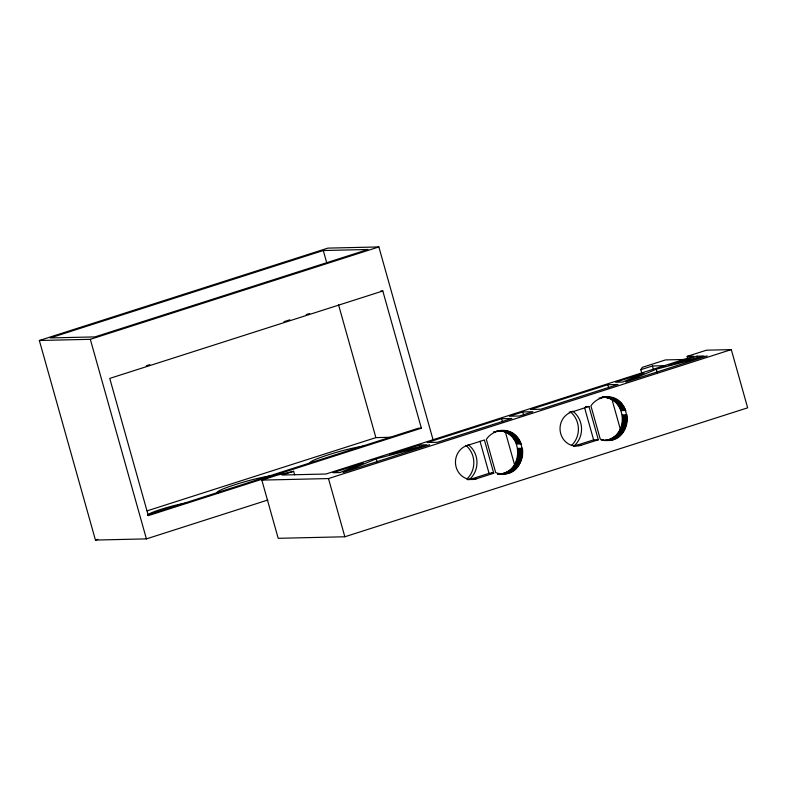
<?xml version="1.0" encoding="UTF-8"?>
<svg xmlns="http://www.w3.org/2000/svg" width="787" height="787" viewBox="0 0 787 787"><rect width="100%" height="100%" fill="white"/><g stroke="black" fill="none" stroke-linecap="round" stroke-linejoin="round"><path stroke-width="1.18" d="M504.319 473.892L497.492 474.069C523.876 475.191 524.476 430.823 498.348 430.696C532.238 425.373 528.785 483.72 495.692 472.623L486.336 439.362C490.183 433.607 497.168 430.007 504.113 430.646M609.945 440.297L605.233 440.405C629.984 437.523 626.816 395.979 601.858 397.219C636.329 390.667 634.174 450.184 600.265 439.146L590.919 405.876C594.569 400.426 601.022 396.884 607.623 397.11M641.808 373.225L640.815 369.693L642.29 367.352L665.527 359.915L684.838 359.472M656.299 369.192L625.773 381.99L707.218 355.921L656.299 369.192L657.283 372.684M376.245 458.851L343.142 472.475L429.741 444.753L376.245 458.851L377.229 462.343M267.905 499.991L146.412 538.888L95.443 540.059L39.35 340.486L327.894 248.112L378.862 246.941L433.303 440.602M323.29 250.522L50.23 337.938L94.932 336.905L367.982 249.489L323.29 250.522L326.92 263.468M39.35 340.486L90.318 339.315L378.862 246.941M146.293 365.778L149.786 364.666M283.979 321.696L289.813 319.837M306.153 314.603L309.655 313.482M382.807 290.993L109.747 378.409L148.32 515.623L421.37 428.197L382.807 290.993L380.711 291.042M147.169 510.842L375.881 437.621L390.372 437.287M147.513 514.944L418.231 428.276L421.37 428.197M687.769 358.567L687.159 356.383L706.529 350.185L731.29 349.605L747.65 407.823L344.844 536.773L278.195 538.318L261.835 480.1L277.329 475.141L293.649 471.315L294.633 474.807M293.649 471.315L282.031 475.033L325.946 474.02L693.888 356.226L687.159 356.383M95.443 540.059L97.785 539.311M640.815 369.693L652.433 365.975L665.625 365.67M501.624 418.714L427.292 442.51L437.483 442.274L511.816 418.477L501.624 418.714L502.608 422.206M522.735 411.955L509.356 416.234L519.568 415.998L532.927 411.719L522.735 411.955L523.719 415.447M607.839 384.705L530.477 409.476L540.679 409.24L618.031 384.469L607.839 384.705L608.823 388.198M697.026 356.157L668.832 365.178L704.08 355.99L697.026 356.157L697.676 358.478M261.835 480.1L328.484 478.565L731.29 349.605M569.188 412.132L571.539 412.083L588.971 406.505L598.327 439.766L580.885 445.344L576.182 445.452A17.353 16.183 88.7 0 1 573.703 446.022M467.439 479.647A17.353 16.183 88.7 0 0 471.61 478.929L489.052 473.351L493.754 473.243L484.398 439.982L466.966 445.56A17.353 16.183 88.7 0 0 456.145 467.153A17.353 16.183 88.7 0 0 476.312 478.821L493.754 473.243M576.182 445.452L593.624 439.874L598.327 439.766M602.104 397.346L608.685 397.16M605.036 397.386L609.738 397.278M606.079 397.563L610.781 397.455M607.121 397.799L611.824 397.691M599.005 398.055L601.357 398.006M608.144 398.094L612.847 397.986M609.148 398.438L613.85 398.33M610.141 398.842L614.844 398.734M611.106 399.304L615.818 399.196M612.06 399.816L616.762 399.707M612.975 400.386L617.677 400.278M613.87 401.006L618.572 400.898M614.726 401.665L619.428 401.557M615.552 402.383L620.254 402.275M616.339 403.141L621.051 403.033M617.097 403.938L621.799 403.829M617.805 404.784L622.517 404.675M618.484 405.669L623.186 405.561M585.449 406.584L588.971 406.505M619.103 406.584L623.816 406.476M619.684 407.538L624.396 407.43M620.225 408.512L624.927 408.404M620.707 409.525L625.409 409.417M621.14 410.568L625.852 410.46M622.369 414.906L627.072 414.798M622.537 416.028L627.239 415.92M622.655 417.159L627.357 417.051M622.714 418.291L627.416 418.182M622.714 419.432L627.426 419.323M622.665 420.563L627.377 420.455M622.566 421.694L627.269 421.586M622.399 422.816L627.111 422.708M622.183 423.927L626.895 423.819M621.917 425.029L626.619 424.921M621.592 426.111L626.304 425.993M621.218 427.164L625.931 427.056M496.489 431.001L498.84 430.951M500.463 430.873L505.165 430.764M501.506 431.04L506.208 430.932M620.795 428.207L625.498 428.098M502.539 431.276L507.251 431.168M493.419 431.896L495.78 431.837M503.572 431.571L508.274 431.463M504.575 431.915L509.278 431.807M620.323 429.22L625.026 429.112M505.569 432.329L510.271 432.211M506.533 432.781L511.245 432.673M619.792 430.204L624.504 430.096M507.487 433.303L512.189 433.184M508.402 433.863L513.104 433.755M619.221 431.158L623.924 431.05M509.297 434.483L514 434.375M618.602 432.073L623.314 431.965M510.153 435.142L514.855 435.034M617.943 432.958L622.645 432.85M510.979 435.86L515.682 435.752M617.234 433.804L621.946 433.696M511.766 436.618L516.479 436.51M616.496 434.611L621.199 434.503M512.524 437.424L517.226 437.306M615.709 435.368L620.412 435.26M513.232 438.261L517.944 438.152M614.893 436.087L619.595 435.978M513.901 439.146L518.613 439.038M614.037 436.755L618.739 436.647M613.152 437.375L617.854 437.267M514.531 440.061L519.233 439.953M612.237 437.946L616.939 437.838M611.292 438.467L616.005 438.359M515.111 441.015L519.823 440.907M610.328 438.93L615.031 438.821M609.345 439.343L614.047 439.235M608.341 439.687L613.043 439.579M515.652 441.999L520.355 441.891M601.258 440.189L603.609 440.13M607.318 439.992L612.02 439.884M606.285 440.228L610.987 440.12M604.308 440.563L608.892 440.415M516.134 443.002L520.837 442.894M516.567 444.045L521.269 443.937M517.787 448.393L522.499 448.285M517.964 449.515L522.666 449.407M518.082 450.636L522.784 450.528M518.141 451.777L522.843 451.669M518.141 452.909L522.853 452.8M518.092 454.04L522.794 453.932M517.994 455.171L522.696 455.063M517.826 456.293L522.529 456.185M517.61 457.404L522.322 457.296M517.344 458.506L522.047 458.398M517.02 459.588L521.732 459.48M516.646 460.651L521.348 460.543M516.223 461.684L520.925 461.575M515.751 462.697L520.453 462.589M515.219 463.681L519.922 463.573M514.649 464.635L519.351 464.527M514.029 465.56L518.731 465.451M513.37 466.445L518.072 466.327M512.662 467.281L517.374 467.173M511.924 468.088L516.626 467.98M511.137 468.855L515.839 468.747M510.32 469.564L515.023 469.455M509.464 470.233L514.167 470.124M508.579 470.862L513.281 470.754M507.664 471.423L512.367 471.315M506.72 471.944L511.422 471.836M493.341 472.672L491.265 472.849M505.756 472.407L510.458 472.298M504.772 472.82L509.474 472.712M503.769 473.174L508.471 473.066M502.745 473.469L507.448 473.361M501.713 473.705L506.415 473.597M497.738 473.843L500.089 473.784M500.66 473.882L505.372 473.774M471.61 478.929L476.312 478.821M652.433 365.975L653.426 369.506M612.089 399.845L620.599 430.105M584.593 407.755L593.624 439.874M505.224 431.512L514.718 465.274M480.021 441.232L489.052 473.351M338.499 304.648L375.881 437.621M328.484 478.565L344.844 536.773M90.318 339.315L146.412 538.888M580.885 445.344A17.353 16.183 88.7 0 1 560.718 433.676A17.353 16.183 88.7 0 1 571.539 412.083M570.408 411.896A21.692 20.226 88.7 0 1 571.392 445.599M572.69 411.158A21.692 20.226 88.7 0 1 573.713 446.249M465.835 445.373A21.692 20.226 88.7 0 1 466.819 479.076M468.117 444.635A21.692 20.226 88.7 0 1 469.141 479.726M218.235 492.987A30.368 2.912 -15.7 0 1 233.965 485.038A30.368 2.912 -15.7 0 1 270.58 475.899M272.154 475.722A30.368 2.912 -15.7 0 1 272.843 475.682M310.491 463.12A30.368 2.912 -15.7 0 1 329.035 454.601A30.368 2.912 -15.7 0 1 364.361 446.042M148.045 515.082A21.692 2.076 -15.7 0 1 162.584 508.825A21.692 2.076 -15.7 0 1 186.785 503.041M643.776 373.205L622.645 382.059L615.582 382.226L643.776 373.205M362.925 463.11L340.014 472.544L332.95 472.712L362.925 463.11M419.55 444.989L389.575 454.581L426.603 444.822L419.55 444.989"/></g></svg>
